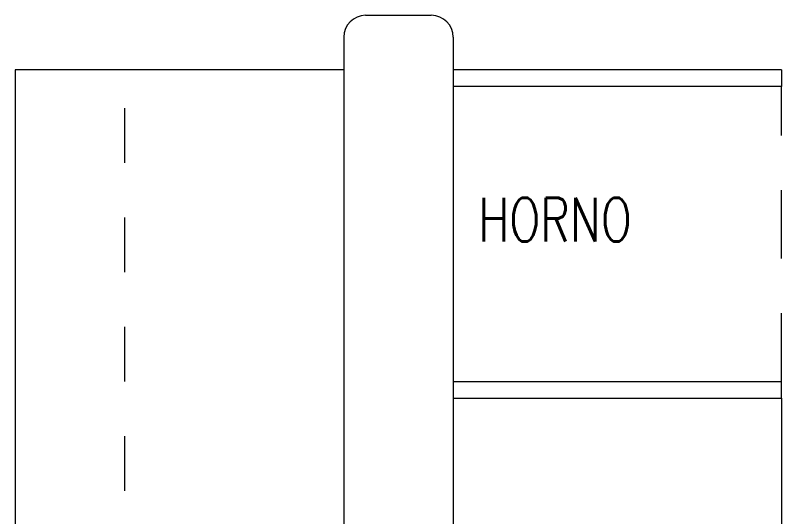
# Model space of a CAD drawing. Header units: metres. Extents: x 8 to 2416, y -346 to 476.
# Drawn here: x 45.952 to 47.352, y 36.187 to 37.104 of the extents above; entities that cross this region are included whole.
import ezdxf

# ---------------------------------------------------------------- set-up
doc = ezdxf.new("R2010")
doc.units = ezdxf.units.M
for name, pattern in [('0', [0]), ('DASHED', [0.75, 0.5, -0.25]), ('DASHED2', [0.375, 0.25, -0.125]), ('HIDDEN2', [0.1875, 0.125, -0.0625])]:
    doc.linetypes.add(name, pattern=pattern)
doc.layers.get('0').update_dxf_attribs({"color": 250, "linetype": '0', "lineweight": 20})
for name, color, linetype, lineweight in [('01_Mobiliario', 19, 'Continuous', 0), ('01a_Mobiliario', 250, 'Continuous', 0), ('A-EQPM-OVHD', 253, 'DASHED2', 5), ('A-WALL', 250, 'Continuous', 20), ('baños', 140, 'Continuous', 0), ('PROYECCION', 9, 'DASHED', 0), ('textos', 7, 'Continuous', 0)]:
    doc.layers.add(name, color=color, linetype=linetype, lineweight=lineweight)
doc.styles.add('Arch-Dim', font='romans.shx', dxfattribs={"width": 0.75})

# ---------------------------------------------------------------- blocks, each defined once
blk = doc.blocks.new('PL BASE 1N NASAS 09')
at = {"layer": '01_Mobiliario', "transparency": 33554684}
for p, q in [((-103.0311, -51.1997), (-103.0311, -51.2297)), ((-103.6311, -51.7697), (-103.0311, -51.7697))]:
    blk.add_line(p, q, dxfattribs=at)
at = {"layer": '01_Mobiliario', "ltscale": 0.005, "transparency": 33554684}
blk.add_line((-103.0311, -51.7997), (-103.0311, -54.4497), dxfattribs=at)
at = {"layer": '01_Mobiliario', "transparency": 33554684}
for points in [[(-103.0311, -51.1997), (-103.6311, -51.1997)], [(-103.0311, -51.2297), (-103.6311, -51.2297)], [(-103.6311, -51.7997), (-103.0311, -51.7997), (-103.0311, -51.7697)]]:
    blk.add_lwpolyline(points, dxfattribs=at)
at = {"layer": '01a_Mobiliario', "transparency": 33554684}
for p, q in [((-104.4311, -51.1997), (-104.4311, -52.3697)), ((-103.8311, -51.1997), (-104.4311, -51.1997))]:
    blk.add_line(p, q, dxfattribs=at)
at = {"layer": 'A-EQPM-OVHD', "linetype": 'HIDDEN2'}
blk.add_line((-103.0311, -51.7697), (-103.0311, -51.2297), dxfattribs=at)
at = {"layer": 'A-WALL'}
for p, q in [((-103.7911, -51.0997), (-103.6711, -51.0997)), ((-103.8311, -51.1397), (-103.8311, -54.9197)), ((-103.6311, -51.1397), (-103.6311, -54.9197))]:
    blk.add_line(p, q, dxfattribs=at)
for centre, start, end in [((-103.7911, -51.1397), 90, 180), ((-103.6711, -51.1397), 0, 90)]:
    blk.add_arc(centre, 0.04, start, end, dxfattribs=at)
at = {"layer": 'PROYECCION', "color": 252, "linetype": 'DASHED', "ltscale": 0.1}
blk.add_line((-104.2311, -52.3697), (-104.2311, -51.1997), dxfattribs=at)
at = {"layer": 'textos', "insert": (-103.8045, -51.4334), "char_height": 0.08, "width": 26.65337, "attachment_point": 1, "style": 'Arch-Dim'}
blk.add_mtext('    {\\H1.3313x; }HORNO', dxfattribs=at)
blk = doc.blocks.new('PL MUEBLES 1N NASAS 09')
at = {"layer": 'baños'}
blk.add_blockref('PL BASE 1N NASAS 09', (162.2615, 88.2033), dxfattribs=at)

msp = doc.modelspace()

# ---------------------------------------------------------------- block references
msp.add_blockref('PL MUEBLES 1N NASAS 09', (-11.8789, 0))

doc.saveas('drawing.dxf')
